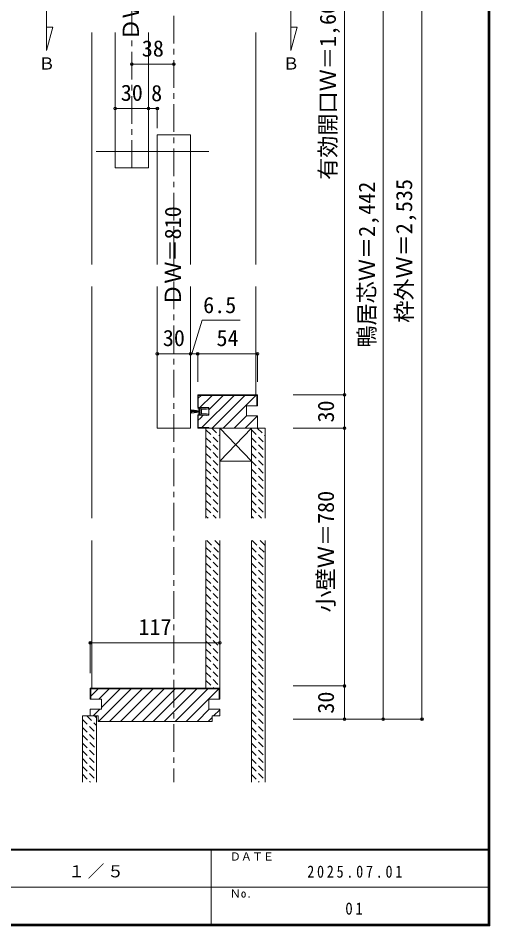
# Model space of a CAD drawing. Units: millimetres, scale not verified. Extents: x -957 to 993, y -689 to 708.
# Drawn here: x 567 to 993, y -689 to 131 of the extents above; entities that cross this region are included whole.
import ezdxf
from ezdxf.enums import TextEntityAlignment as Align

# ---------------------------------------------------------------- set-up
doc = ezdxf.new("R2010")
doc.units = ezdxf.units.MM
doc.header["$LTSCALE"] = 5
doc.header["$PDMODE"] = 32
doc.header["$PDSIZE"] = 2.5
for name, pattern in [('CHAIN1', [8, 5, -1, 1, -1]), ('DASHED1', [1.8, 1.2, -0.6]), ('DASHED2', [3, 2, -1])]:
    doc.linetypes.add(name, pattern=pattern)
for name, color, linetype, lineweight in [('0-A_文字', 7, 'Continuous', 9), ('0-B_寸法', 7, 'Continuous', 9), ('F-1_枠', 6, 'Continuous', 9)]:
    doc.layers.add(name, color=color, linetype=linetype, lineweight=lineweight)
doc.layers.add('F-A_文字', color=7, linetype='Continuous')
doc.styles.add('ＭＳ ゴシック', font='')
doc.styles.get('ＭＳ ゴシック').set_extended_font_data('MS Gothic')

# ---------------------------------------------------------------- blocks, each defined once
blk = doc.blocks.new('4')
at = {"layer": '0-A_文字'}
for p, q in [((-7.5, 43.83), (7.5, 43.83)), ((-7.5, 43.83), (-2.5, 8.83)), ((-3.75, 43.83), (-1.25, 8.83)), ((0, 43.83), (0, 8.83)), ((3.75, 43.83), (1.25, 8.83)), ((2.5, 8.83), (7.5, 43.83)), ((-16.5, 3.83), (-16.5, 12.33)), ((-11, 5.33), (-11, 8.83)), ((-11, 8.83), (11, 8.83)), ((16.5, 12.33), (16.5, 3.83))]:
    blk.add_line(p, q, dxfattribs=at)
for points in [[(-15, 13.83), (-11.5, 13.83), (-9, 8.83), (-11.5, 8.83), (-11.5, 3.83), (-2.5, 3.83)], [(-11, 5.33), (11, 5.33), (11, 8.83)], [(2.5, 3.83), (11.5, 3.83), (11.5, 8.83), (9, 8.83), (11.5, 13.83), (15, 13.83)], [(-15.44, -33.59), (-18, -24.67), (-16.5, -24.67), (-16.5, -1.17)], [(0, -2.17), (-10.5, -2.17), (-10.5, -24.67), (-12.54, -33.51)], [(12.54, -33.51), (10.5, -24.67), (10.5, -2.17), (0, -2.17)], [(16.5, -1.17), (16.5, -24.67), (18, -24.67), (15.44, -33.59)]]:
    blk.add_lwpolyline(points, dxfattribs=at)
for centre, radius, start, end in [((-15, 12.33), 1.5, 90, 180), ((-17.83, 1.33), 2.83, 0, 61.92751), ((-17.83, 1.33), 2.83, 298.07249, 0), ((0, 2.49), 2.83, 90, 151.92751), ((0, 2.49), 2.83, 28.07249, 90), ((15, 12.33), 1.5, 0, 90), ((17.83, 1.33), 2.83, 118.07249, 180), ((17.83, 1.33), 2.83, 180, 241.92751), ((-14, -33.17), 1.5, 196.01316, 347.0113), ((14, -33.17), 1.5, 192.9887, 343.98684)]:
    blk.add_arc(centre, radius, start, end, dxfattribs=at)

msp = doc.modelspace()

# ---------------------------------------------------------------- linework, layer by layer
at = {"layer": '0-B_寸法', "linetype": 'CHAIN1'}
for p, q in [((707.296, 413.151), (707.296, -559.374)), ((669.296, 260.626), (669.296, -4.374))]:
    msp.add_line(p, q, dxfattribs=at)
at = {"layer": '0-B_寸法'}
for p, q in [((931.468, 395.626), (931.468, -502.374)), ((861.468, 302.626), (861.468, -209.374)), ((896.468, 302.626), (896.468, -502.374)), ((633.296, -91.449), (633.296, 117.994)), ((654.296, 117.994), (654.296, -4.374)), ((684.296, 117.994), (684.296, -4.374)), ((781.296, -91.449), (781.296, 117.994)), ((692.296, 25.626), (722.296, 25.626)), ((692.296, -91.449), (692.296, 25.626)), ((722.296, -91.449), (722.296, 25.626)), ((636.932, 10.626), (738.893, 10.626)), ((654.296, -4.374), (684.296, -4.374)), ((633.296, -320.892), (633.296, -111.449)), ((692.296, -239.374), (692.296, -111.449)), ((722.296, -239.374), (722.296, -111.449)), ((781.296, -209.374), (781.296, -111.449)), ((732.774, -141.971), (723.631, -172.2)), ((728.796, -209.374), (782.796, -209.374)), ((728.796, -220.924), (728.796, -209.374)), ((731.92, -209.874), (729.296, -212.498)), ((729.296, -209.874), (782.296, -209.874)), ((729.296, -220.924), (729.296, -209.874)), ((741.82, -209.874), (730.77, -220.924)), ((761.619, -209.874), (732.619, -238.874)), ((751.719, -209.874), (738.796, -222.797)), ((771.518, -209.874), (742.018, -239.374)), ((781.418, -209.874), (751.918, -239.374)), ((782.296, -219.374), (782.296, -209.874)), ((782.796, -219.374), (782.796, -209.374)), ((861.468, -209.374), (815.217, -209.374)), ((861.468, -209.374), (861.468, -239.374)), ((728.796, -220.924), (738.796, -220.924)), ((738.796, -227.824), (738.796, -220.924)), ((782.296, -218.895), (781.817, -219.374)), ((738.796, -227.824), (728.796, -227.824)), ((728.796, -227.824), (728.796, -239.374)), ((729.296, -227.824), (729.296, -238.874)), ((733.769, -227.824), (731.296, -230.297)), ((772.817, -228.374), (761.817, -239.374)), ((782.717, -228.374), (771.717, -239.374)), ((782.796, -228.374), (772.796, -228.374)), ((731.219, -230.374), (729.296, -232.297)), ((722.296, -239.374), (692.296, -239.374)), ((728.796, -239.374), (782.796, -239.374)), ((738.796, -238.874), (729.296, -238.874)), ((736.296, -239.374), (748.796, -239.374)), ((736.296, -320.892), (736.296, -239.374)), ((738.796, -238.874), (738.796, -239.374)), ((775.796, -239.374), (748.796, -239.374)), ((748.796, -239.374), (777.296, -269.374)), ((777.296, -239.374), (748.796, -269.374)), ((748.796, -320.892), (748.796, -239.374)), ((777.296, -239.374), (789.796, -239.374)), ((777.296, -239.374), (789.796, -239.374)), ((777.296, -320.892), (777.296, -239.374)), ((789.796, -320.892), (789.796, -239.374)), ((861.468, -239.374), (815.217, -239.374)), ((861.468, -239.374), (861.468, -472.374)), ((777.296, -269.374), (748.796, -269.374)), ((633.296, -474.374), (633.296, -340.892)), ((736.296, -474.374), (736.296, -340.892)), ((748.796, -474.374), (748.796, -340.892)), ((777.296, -559.374), (777.296, -340.892)), ((789.796, -559.374), (789.796, -340.892)), ((631.796, -484.374), (631.796, -474.374)), ((631.796, -474.374), (748.796, -474.374)), ((639.018, -474.874), (632.296, -481.597)), ((632.296, -484.374), (632.296, -474.874)), ((632.296, -474.874), (748.296, -474.874)), ((668.717, -474.874), (639.217, -504.374)), ((648.918, -474.874), (639.418, -484.374)), ((658.817, -474.874), (641.796, -491.896)), ((678.616, -474.874), (649.116, -504.374)), ((688.516, -474.874), (659.016, -504.374)), ((698.415, -474.874), (668.915, -504.374)), ((708.315, -474.874), (678.815, -504.374)), ((718.214, -474.874), (688.714, -504.374)), ((728.114, -474.874), (698.614, -504.374)), ((738.013, -474.874), (708.513, -504.374)), ((747.913, -474.874), (718.413, -504.374)), ((748.296, -484.374), (748.296, -474.874)), ((748.796, -484.374), (748.796, -474.374)), ((861.468, -472.374), (815.217, -472.374)), ((861.468, -472.374), (861.468, -502.374)), ((641.796, -484.374), (631.796, -484.374)), ((641.796, -484.374), (641.796, -493.374)), ((738.796, -484.374), (738.796, -493.374)), ((738.796, -484.374), (748.796, -484.374)), ((631.796, -493.374), (631.796, -499.374)), ((641.796, -493.374), (631.796, -493.374)), ((638.796, -499.374), (631.796, -499.374)), ((640.317, -493.374), (634.317, -499.374)), ((637.296, -559.374), (637.296, -499.374)), ((638.796, -499.374), (638.796, -504.374)), ((739.312, -493.374), (728.312, -504.374)), ((748.796, -493.374), (738.796, -493.374)), ((741.796, -499.374), (741.796, -504.374)), ((741.796, -499.374), (748.796, -499.374)), ((748.796, -493.79), (743.212, -499.374)), ((748.796, -493.374), (748.796, -499.374)), ((638.796, -504.374), (654.796, -504.374)), ((638.796, -504.374), (741.796, -504.374)), ((741.796, -500.79), (738.212, -504.374)), ((931.468, -502.374), (815.217, -502.374))]:
    msp.add_line(p, q, dxfattribs=at)
at = {"layer": '0-B_寸法', "color": 4}
for p, q in [((669.296, 89.354), (707.296, 89.354)), ((654.296, 49.354), (684.296, 49.354)), ((654.296, 49.354), (654.296, 31.613)), ((684.296, 49.354), (684.296, 31.613)), ((732.774, -141.971), (767.135, -141.971)), ((692.296, -172.2), (722.296, -172.2)), ((692.296, -172.2), (692.296, -197.598)), ((722.296, -172.2), (722.296, -197.598)), ((722.296, -172.2), (728.796, -172.2)), ((722.296, -172.2), (722.296, -197.598)), ((728.796, -172.2), (728.796, -197.598)), ((728.796, -172.2), (782.796, -172.2)), ((782.796, -172.2), (782.796, -197.598)), ((631.796, -433.297), (748.796, -433.297)), ((631.796, -433.297), (631.796, -460.781)), ((748.796, -433.297), (748.796, -460.781))]:
    msp.add_line(p, q, dxfattribs=at)
at = {"layer": '0-B_寸法', "linetype": 'DASHED1'}
for p, q in [((736.296, -241.074), (748.796, -253.574)), ((741.668, -239.374), (748.796, -246.503)), ((777.296, -241.074), (789.796, -253.574)), ((782.668, -239.374), (789.796, -246.503)), ((736.296, -248.145), (748.796, -260.645)), ((777.296, -248.145), (789.796, -260.645)), ((736.296, -255.216), (748.796, -267.716)), ((736.296, -262.287), (748.796, -274.787)), ((777.296, -255.216), (789.796, -267.716)), ((777.296, -262.287), (789.796, -274.787)), ((736.296, -269.358), (748.796, -281.858)), ((777.296, -269.358), (789.796, -281.858)), ((736.296, -276.429), (748.796, -288.929)), ((777.296, -276.429), (789.796, -288.929)), ((736.296, -283.5), (748.796, -296)), ((777.296, -283.5), (789.796, -296)), ((736.296, -290.571), (748.796, -303.071)), ((777.296, -290.571), (789.796, -303.071)), ((736.296, -297.642), (748.796, -310.142)), ((777.296, -297.642), (789.796, -310.142)), ((736.296, -304.713), (748.796, -317.213)), ((777.296, -304.713), (789.796, -317.213)), ((736.296, -311.784), (745.404, -320.892)), ((736.296, -318.856), (738.332, -320.892)), ((777.296, -311.784), (786.404, -320.892)), ((777.296, -318.856), (779.332, -320.892)), ((737.119, -340.892), (748.796, -352.569)), ((744.19, -340.892), (748.796, -345.498)), ((778.119, -340.892), (789.796, -352.569)), ((785.19, -340.892), (789.796, -345.498)), ((736.296, -347.14), (748.796, -359.64)), ((777.296, -347.14), (789.796, -359.64)), ((736.296, -354.211), (748.796, -366.711)), ((777.296, -354.211), (789.796, -366.711)), ((736.296, -361.282), (748.796, -373.782)), ((736.296, -368.353), (748.796, -380.853)), ((777.296, -361.282), (789.796, -373.782)), ((777.296, -368.353), (789.796, -380.853)), ((736.296, -375.424), (748.796, -387.924)), ((777.296, -375.424), (789.796, -387.924)), ((736.296, -382.495), (748.796, -394.995)), ((777.296, -382.495), (789.796, -394.995)), ((736.296, -389.566), (748.796, -402.066)), ((777.296, -389.566), (789.796, -402.066)), ((736.296, -396.637), (748.796, -409.137)), ((777.296, -396.637), (789.796, -409.137)), ((736.296, -403.708), (748.796, -416.208)), ((777.296, -403.708), (789.796, -416.208)), ((736.296, -410.779), (748.796, -423.279)), ((736.296, -417.85), (748.796, -430.35)), ((777.296, -410.779), (789.796, -423.279)), ((777.296, -417.85), (789.796, -430.35)), ((736.296, -424.922), (748.796, -437.422)), ((777.296, -424.922), (789.796, -437.422)), ((736.296, -431.993), (748.796, -444.493)), ((777.296, -431.993), (789.796, -444.493)), ((736.296, -439.064), (748.796, -451.564)), ((777.296, -439.064), (789.796, -451.564)), ((736.296, -446.135), (748.796, -458.635)), ((777.296, -446.135), (789.796, -458.635)), ((736.296, -453.206), (748.796, -465.706)), ((777.296, -453.206), (789.796, -465.706)), ((736.296, -460.277), (748.796, -472.777)), ((736.296, -467.348), (743.323, -474.374)), ((777.296, -460.277), (789.796, -472.777)), ((777.296, -467.348), (789.796, -479.848)), ((777.296, -474.419), (789.796, -486.919)), ((777.296, -481.49), (789.796, -493.99)), ((777.296, -488.561), (789.796, -501.061)), ((628.576, -499.374), (637.296, -508.095)), ((635.647, -499.374), (637.296, -501.024)), ((777.296, -495.632), (789.796, -508.132)), ((624.796, -502.666), (637.296, -515.166)), ((777.296, -502.703), (789.796, -515.203)), ((624.796, -509.737), (637.296, -522.237)), ((777.296, -509.774), (789.796, -522.274)), ((624.796, -523.879), (637.296, -536.379)), ((625.014, -517.026), (637.296, -529.308)), ((777.296, -516.845), (789.796, -529.345)), ((777.296, -523.916), (789.796, -536.416)), ((624.796, -530.95), (637.296, -543.45)), ((777.296, -530.988), (789.796, -543.488)), ((624.796, -538.021), (637.296, -550.521)), ((777.296, -538.059), (789.796, -550.559)), ((624.796, -545.092), (637.296, -557.592)), ((777.296, -545.13), (789.796, -557.63)), ((624.796, -552.163), (632.008, -559.374)), ((777.296, -552.201), (784.47, -559.374))]:
    msp.add_line(p, q, dxfattribs=at)
at = {"layer": '0-B_寸法', "linetype": 'DASHED2'}
for p, q in [((654.296, -474.374), (684.296, -474.374)), ((692.296, -474.374), (722.296, -474.374))]:
    msp.add_line(p, q, dxfattribs=at)
at = {"layer": '0-B_寸法'}
for points in [[(592.27, 141.416), (592.27, 101.764), (597.91, 122.813), (592.27, 122.813)], [(813.019, 141.416), (813.019, 101.764), (818.659, 122.813), (813.019, 122.813)], [(782.796, -219.374), (772.796, -219.374), (772.796, -228.374)], [(782.796, -228.374), (782.796, -239.374), (782.796, -228.374)], [(624.796, -559.374), (624.796, -499.374), (637.296, -499.374)]]:
    msp.add_lwpolyline(points, dxfattribs=at)
at = {"layer": '0-B_寸法', "color": 4}
msp.add_lwpolyline([(684.296, 49.354), (692.296, 49.354), (692.296, 31.613)], dxfattribs=at)
at = {"layer": '0-B_寸法'}
for p in [(669.296, 89.354), (707.296, 89.354), (654.296, 49.354), (684.296, 49.354), (692.296, 49.354), (692.296, -172.2), (722.296, -172.2), (728.796, -172.2), (782.796, -172.2), (861.468, -209.374), (861.468, -239.374), (631.796, -433.297), (748.796, -433.297), (861.468, -472.374), (861.468, -502.374), (896.468, -502.374), (931.468, -502.374)]:
    msp.add_point(p, dxfattribs=at)
at = {"layer": 'F-1_枠'}
for p, q in [((991.115, 707.602), (991.115, -689.065)), ((991.948, 707.602), (991.948, -689.065)), ((992.782, 707.602), (992.782, -689.065)), ((992.782, -619.898), (-957.218, -619.898)), ((992.782, -620.731), (-957.218, -620.731)), ((741.115, -620.731), (741.115, -687.398)), ((17.782, -654.065), (991.115, -654.066)), ((992.782, -687.398), (-957.218, -687.398)), ((992.782, -688.231), (-957.218, -688.231)), ((992.782, -689.065), (-957.218, -689.065))]:
    msp.add_line(p, q, dxfattribs=at)

# ---------------------------------------------------------------- block references
at = {"layer": '0-B_寸法', "xscale": -0.2, "yscale": 0.2, "rotation": 90}
msp.add_blockref('4', (731.862, -224.374), dxfattribs=at)

# ---------------------------------------------------------------- texts
at = {"layer": '0-B_寸法', "style": 'ＭＳ ゴシック'}
for s, p in [('ＤＷ＝810', (680.072, 110.799)), ('有効開口Ｗ＝1,602', (858.062, -15.156)), ('枠外Ｗ＝2,535', (927.006, -144.22)), ('鴨居芯Ｗ＝2,442', (893.29, -166.642)), ('ＤＷ＝810', (718.072, -128.925)), ('30', (856.324, -234.374)), ('小壁Ｗ＝780', (856.287, -405.969)), ('30', (856.324, -497.374))]:
    msp.add_text(s, height=14.66, rotation=90, dxfattribs=at).set_placement(p, align=Align.BOTTOM_LEFT)
for s, height, p in [('38', 14.66, (678.296, 91.854)), ('Ｂ', 11, (584.919, 81.217)), ('Ｂ', 11, (805.667, 81.217)), ('30', 14.66, (659.296, 51.854)), ('8', 14.66, (686.74, 51.564)), ('6.5', 14.66, (733.734, -139.927)), ('30', 14.66, (697.296, -169.7)), ('54', 14.66, (745.796, -169.7)), ('117', 14.66, (675.296, -430.797))]:
    msp.add_text(s, height=height, dxfattribs=at).set_placement(p, align=Align.BOTTOM_LEFT)
at = {"layer": '0-B_寸法', "insert": (827.782, -645.732), "char_height": 11, "attachment_point": 7, "style": 'ＭＳ ゴシック'}
msp.add_mtext('\\T1.39;\\W0.85;2025.07.01', dxfattribs=at)
at = {"layer": 'F-A_文字', "style": 'ＭＳ ゴシック'}
for s, p in [('ＤＡＴＥ', (757.782, -632.398)), ('Ｎo.', (757.782, -665.732))]:
    msp.add_text(s, height=7.331, dxfattribs=at).set_placement(p, align=Align.BOTTOM_LEFT)
at = {"layer": 'F-A_文字', "char_height": 11, "attachment_point": 7, "style": 'ＭＳ ゴシック'}
for s, insert in [('\\T1.17;１／５', (611.949, -646.565)), ('\\T1.36;\\W0.9;01', (862.157, -679.065))]:
    msp.add_mtext(s, dxfattribs=dict(at, insert=insert))

doc.saveas('drawing.dxf')
